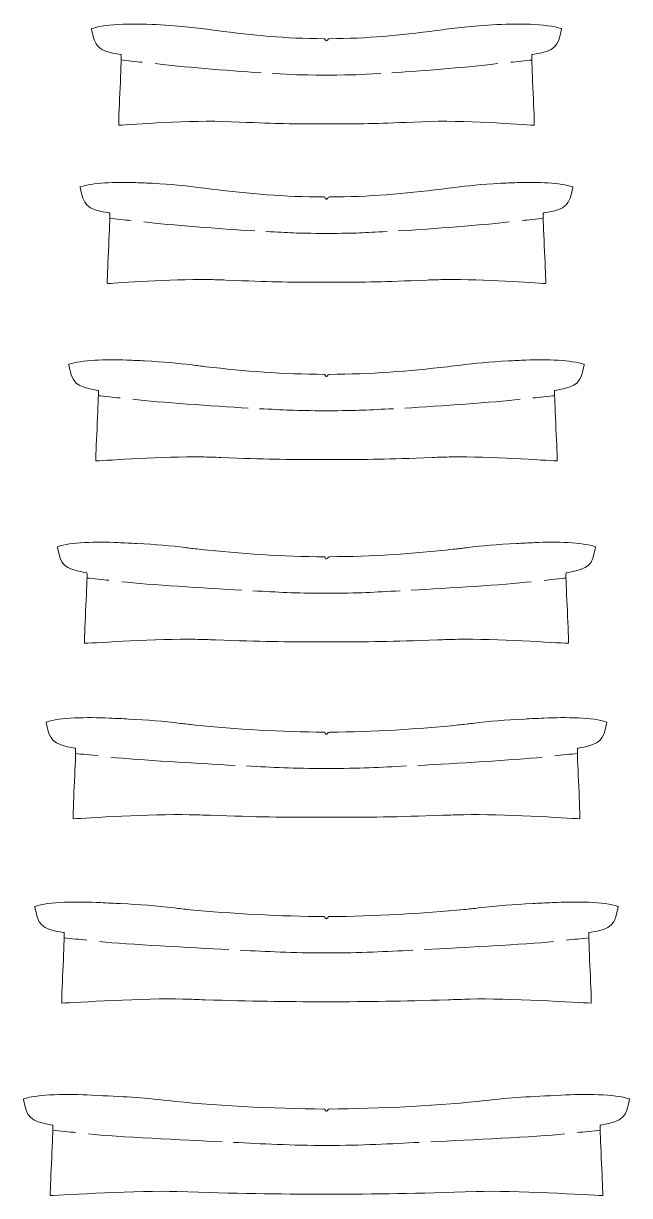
# Model space of a CAD drawing. Header units: millimetres. Extents: x -16 to 516, y -601 to 427.
import ezdxf

# ---------------------------------------------------------------- set-up
doc = ezdxf.new("R2010")
doc.units = ezdxf.units.MM
doc.header["$MEASUREMENT"] = 0
doc.layers.add('Layer 1', color=7, linetype='Continuous', lineweight=0)

# ---------------------------------------------------------------- blocks, each defined once
blk = doc.blocks.new('Block_0')
at = {"layer": 'Layer 1', "color": 250, "lineweight": 9, "true_color": 0x272525}
for points, knots in [([(456.1, 421.8), (456.2, 422.1), (456, 422.3), (455.8, 422.4), (443.4, 426.9), (415.6, 426.9), (395.5, 425.7), (372.5, 424.4), (361.8, 422.7), (346.6, 420.8), (313.2, 416.5), (287, 413.7), (252.3, 413.6), (251.9, 413.6), (251.6, 413.4), (251.4, 413.1), (251.4, 413.1), (250.9, 412.3), (250.9, 412.3), (250.9, 412.3), (250.9, 412.3), (250.9, 412.3), (250.5, 411.6), (249.5, 411.6), (249.1, 412.3), (249.1, 412.3), (249.1, 412.3), (249.1, 412.3), (249.1, 412.3), (248.6, 413.1), (248.6, 413.1), (248.4, 413.4), (248.1, 413.6), (247.7, 413.6), (213.1, 413.7), (186.8, 416.5), (153.4, 420.8), (138.2, 422.8), (127.5, 424.4), (104.5, 425.7), (84.4, 426.9), (56.7, 427), (44.2, 422.4), (44, 422.3), (43.8, 422.1), (43.9, 421.9), (47.2, 406.7), (48.3, 403), (69.5, 399.6), (69.7, 399.5), (69.9, 399.3), (69.9, 399.1), (70.3, 393.4), (67.7, 349.5), (67.7, 338.2), (67.7, 338), (67.9, 337.7), (68.2, 337.7), (79.8, 338.2), (129.3, 342.5), (166.4, 340.8), (206.5, 339.1), (211.3, 338.9), (250, 338.9), (288.7, 338.9), (293.5, 339.1), (333.6, 340.8), (370.7, 342.5), (420.2, 338.2), (431.8, 337.7), (432.1, 337.7), (432.3, 338), (432.3, 338.2), (432.3, 349.5), (429.7, 393.3), (430.1, 399.1), (430.1, 399.3), (430.3, 399.5), (430.5, 399.6), (451.7, 403), (452.8, 406.7), (456.1, 421.8)], [0, 0, 0, 0, 1, 1, 1, 2, 2, 2, 3, 3, 3, 4, 4, 4, 5, 5, 5, 6, 6, 6, 7, 7, 7, 8, 8, 8, 9, 9, 9, 10, 10, 10, 11, 11, 11, 12, 12, 12, 13, 13, 13, 14, 14, 14, 15, 15, 15, 16, 16, 16, 17, 17, 17, 18, 18, 18, 19, 19, 19, 20, 20, 20, 21, 21, 21, 22, 22, 22, 23, 23, 23, 24, 24, 24, 25, 25, 25, 26, 26, 26, 27, 27, 27, 27]), ([(202.3, 383.2), (223.8, 382.1), (222.5, 381.7), (250, 381.7), (277.5, 381.7), (276.3, 382), (297.7, 383.2)], [0, 0, 0, 0, 1, 1, 1, 2, 2, 2, 2])]:
    blk.add_open_spline(points, degree=3, knots=knots, dxfattribs=at)
for points in [[(69.8, 395), (74.8, 394.4), (83.1, 393.5), (88.2, 392.9)], [(99.6, 391.7), (122.3, 389), (162.3, 385.6), (192.8, 383.7)], [(307.2, 383.7), (337.7, 385.5), (377.7, 389), (400.4, 391.7)], [(411.8, 392.9), (416.9, 393.5), (425.2, 394.3), (430.2, 394.9)]]:
    blk.add_open_spline(points, degree=3, dxfattribs=at)
blk = doc.blocks.new('Block_1')
at = {"layer": 'Layer 1', "color": 250, "lineweight": 9, "true_color": 0x272525}
for points, knots in [([(34.2, 283.6), (34, 283.5), (33.9, 283.3), (33.9, 283.1), (37.2, 267.9), (38.4, 264.2), (59.5, 260.8), (59.7, 260.7), (59.9, 260.6), (59.9, 260.3), (60.3, 254.6), (57.7, 210.6), (57.7, 199.4), (57.7, 199.1), (57.9, 198.9), (58.2, 198.9), (68.5, 199.4), (111.8, 202.8), (145.8, 202.4), (151.3, 202.3), (156.7, 202.2), (161.8, 202), (202.2, 200.3), (211.3, 200.1), (250, 200.1), (288.7, 200.1), (297.8, 200.3), (338.2, 202), (343.4, 202.2), (348.8, 202.3), (354.4, 202.4), (388.3, 202.8), (431.5, 199.4), (441.8, 198.9), (442.1, 198.9), (442.3, 199.1), (442.3, 199.4), (442.3, 210.6), (439.7, 254.6), (440.1, 260.3), (440.1, 260.5), (440.3, 260.7), (440.5, 260.8), (461.6, 264.2), (462.8, 267.9), (466.1, 283), (466.1, 283.3), (466, 283.5), (465.8, 283.6), (455.6, 287.3), (435.1, 287.9), (417.2, 287.4), (412.1, 287.2), (407.2, 287), (402.6, 286.8), (385, 285.8), (374.2, 284.7), (362.2, 283.1), (358.7, 282.7), (355.2, 282.2), (351.4, 281.8), (317.9, 277.7), (287.5, 274.9), (252.5, 274.8), (252.2, 274.8), (251.8, 274.6), (251.6, 274.4), (251.6, 274.4), (251.4, 274.2), (251.4, 274.2), (251.3, 274.2), (251, 273.7), (251, 273.6), (251, 273.6), (251, 273.6), (251, 273.6), (251, 273.6), (250.9, 273.5), (250.9, 273.5), (250.8, 273.3), (250.5, 273.1), (250.2, 273), (250.2, 273), (250.2, 273), (250.2, 273), (250, 273), (249.7, 273), (249.5, 273.1), (249.4, 273.2), (249.3, 273.3), (249.2, 273.4), (249.2, 273.4), (249.2, 273.4), (249.2, 273.4), (249.2, 273.4), (248.9, 273.7), (248.9, 273.8), (248.9, 273.8), (248.9, 273.8), (248.9, 273.8), (248.9, 273.8), (248.6, 274.3), (248.6, 274.3), (248.6, 274.3), (248.5, 274.4), (248.5, 274.5), (248.3, 274.7), (248, 274.8), (247.7, 274.8), (212.8, 274.9), (182.4, 277.7), (148.8, 281.8), (144.7, 282.3), (141, 282.7), (137.3, 283.2), (125.5, 284.7), (114.7, 285.8), (97.5, 286.8), (92.8, 287), (87.8, 287.3), (82.6, 287.4), (64.7, 287.9), (44.4, 287.3), (34.2, 283.6)], [0, 0, 0, 0, 1, 1, 1, 2, 2, 2, 3, 3, 3, 4, 4, 4, 5, 5, 5, 6, 6, 6, 7, 7, 7, 8, 8, 8, 9, 9, 9, 10, 10, 10, 11, 11, 11, 12, 12, 12, 13, 13, 13, 14, 14, 14, 15, 15, 15, 16, 16, 16, 17, 17, 17, 18, 18, 18, 19, 19, 19, 20, 20, 20, 21, 21, 21, 22, 22, 22, 23, 23, 23, 24, 24, 24, 25, 25, 25, 26, 26, 26, 27, 27, 27, 28, 28, 28, 29, 29, 29, 30, 30, 30, 31, 31, 31, 32, 32, 32, 33, 33, 33, 34, 34, 34, 35, 35, 35, 36, 36, 36, 37, 37, 37, 38, 38, 38, 39, 39, 39, 40, 40, 40, 41, 41, 41, 41]), ([(196.7, 244.6), (218.6, 243.4), (222, 242.9), (250, 242.9), (278, 242.9), (281.5, 243.4), (303.3, 244.6)], [0, 0, 0, 0, 1, 1, 1, 2, 2, 2, 2])]:
    blk.add_open_spline(points, degree=3, knots=knots, dxfattribs=at)
for points in [[(59.8, 256.1), (64.9, 255.5), (73.4, 254.7), (78.6, 254.1)], [(89.9, 252.9), (113.1, 250.2), (156, 246.9), (187.1, 245.1)], [(312.9, 245.1), (344, 246.9), (386.9, 250.2), (410.1, 252.9)], [(421.5, 254.1), (426.6, 254.7), (435.2, 255.5), (440.2, 256.1)]]:
    blk.add_open_spline(points, degree=3, dxfattribs=at)
blk = doc.blocks.new('Block_2')
at = {"layer": 'Layer 1', "color": 250, "lineweight": 9, "true_color": 0x272525}
for points, knots in [([(24.3, 128.1), (24.1, 128), (23.9, 127.8), (24, 127.5), (27.3, 112.4), (28.4, 108.7), (49.5, 105.2), (49.7, 105.2), (49.9, 105), (49.9, 104.8), (50.3, 99.2), (47.7, 55.1), (47.7, 43.9), (47.7, 43.6), (47.9, 43.4), (48.2, 43.4), (58.7, 43.8), (106.7, 47.4), (140.4, 46.9), (146.2, 46.8), (151.8, 46.6), (157.2, 46.4), (198, 44.8), (211.4, 44.6), (250, 44.6), (288.6, 44.6), (302, 44.8), (342.7, 46.4), (348.2, 46.6), (353.9, 46.8), (359.8, 46.9), (393.4, 47.4), (441.3, 43.8), (451.8, 43.4), (452.1, 43.4), (452.3, 43.6), (452.3, 43.9), (452.3, 55.1), (449.7, 99.2), (450.1, 104.8), (450.1, 105), (450.3, 105.2), (450.5, 105.2), (471.6, 108.7), (472.7, 112.4), (476, 127.5), (476.1, 127.8), (475.9, 128), (475.7, 128.1), (465.1, 132), (443.3, 132.4), (424.9, 131.8), (419.5, 131.6), (414.4, 131.3), (409.7, 131.1), (392.1, 130.1), (380.8, 129.1), (367.4, 127.4), (363.9, 126.9), (360.2, 126.5), (356.1, 126), (322.6, 122.1), (288.1, 119.4), (252.8, 119.3), (252.4, 119.3), (252.1, 119.1), (251.8, 118.9), (251.8, 118.9), (251.6, 118.8), (251.6, 118.8), (251.5, 118.8), (251.1, 118.3), (251.1, 118.2), (251.1, 118.2), (251.1, 118.2), (251.1, 118.2), (251, 118.2), (251, 118.2), (251, 118.1), (250.9, 118), (250.5, 117.6), (250.4, 117.6), (250.4, 117.6), (250.4, 117.6), (250.4, 117.6), (250.1, 117.4), (249.8, 117.4), (249.6, 117.5), (249.5, 117.6), (249.4, 117.7), (249.3, 117.8), (249.3, 117.8), (249.3, 117.8), (249.3, 117.8), (249.2, 117.8), (249, 118.1), (249, 118.2), (249, 118.2), (249, 118.2), (249, 118.2), (249, 118.2), (248.7, 118.7), (248.7, 118.7), (248.6, 118.7), (248.6, 118.9), (248.5, 118.9), (248.3, 119.1), (248.1, 119.3), (247.7, 119.3), (212.6, 119.4), (177.9, 122.1), (144.2, 126), (139.9, 126.5), (135.9, 127), (132.1, 127.5), (119, 129.1), (107.7, 130.2), (90.5, 131.1), (85.6, 131.4), (80.4, 131.6), (74.9, 131.8), (56.6, 132.4), (34.8, 132), (24.3, 128.1)], [0, 0, 0, 0, 1, 1, 1, 2, 2, 2, 3, 3, 3, 4, 4, 4, 5, 5, 5, 6, 6, 6, 7, 7, 7, 8, 8, 8, 9, 9, 9, 10, 10, 10, 11, 11, 11, 12, 12, 12, 13, 13, 13, 14, 14, 14, 15, 15, 15, 16, 16, 16, 17, 17, 17, 18, 18, 18, 19, 19, 19, 20, 20, 20, 21, 21, 21, 22, 22, 22, 23, 23, 23, 24, 24, 24, 25, 25, 25, 26, 26, 26, 27, 27, 27, 28, 28, 28, 29, 29, 29, 30, 30, 30, 31, 31, 31, 32, 32, 32, 33, 33, 33, 34, 34, 34, 35, 35, 35, 36, 36, 36, 37, 37, 37, 38, 38, 38, 39, 39, 39, 40, 40, 40, 41, 41, 41, 41]), ([(191.1, 89.2), (213.4, 88.1), (221.5, 87.4), (250, 87.4), (278.5, 87.4), (286.7, 88.1), (308.9, 89.2)], [0, 0, 0, 0, 1, 1, 1, 2, 2, 2, 2])]:
    blk.add_open_spline(points, degree=3, knots=knots, dxfattribs=at)
for points in [[(49.8, 100.6), (54.9, 100), (63.6, 99.2), (68.9, 98.6)], [(80.2, 97.4), (103.8, 94.7), (149.8, 91.6), (181.4, 89.7)], [(318.6, 89.7), (350.2, 91.6), (396.2, 94.7), (419.8, 97.4)], [(431.1, 98.6), (436.4, 99.2), (445.1, 100), (450.2, 100.6)]]:
    blk.add_open_spline(points, degree=3, dxfattribs=at)
blk = doc.blocks.new('Block_3')
at = {"layer": 'Layer 1', "color": 250, "lineweight": 9, "true_color": 0x272525}
for points, knots in [([(14.3, -31.8), (14.1, -31.9), (14, -32.1), (14, -32.4), (17.3, -47.5), (18.5, -51.2), (39.5, -54.7), (39.7, -54.7), (39.9, -54.9), (39.9, -55.1), (40.3, -60.7), (37.7, -104.9), (37.7, -116.1), (37.7, -116.3), (37.9, -116.5), (38.1, -116.5), (49, -116.1), (101.6, -112.4), (134.9, -113), (141, -113.1), (147, -113.3), (152.6, -113.5), (193.7, -115.1), (211.4, -115.3), (250, -115.3), (288.6, -115.3), (306.3, -115.1), (347.3, -113.5), (353, -113.3), (359, -113.2), (365.2, -113), (398.4, -112.4), (451, -116.1), (461.9, -116.5), (462.1, -116.5), (462.3, -116.3), (462.3, -116.1), (462.3, -104.9), (459.7, -60.7), (460.1, -55.1), (460.1, -54.9), (460.3, -54.7), (460.5, -54.7), (481.5, -51.3), (482.7, -47.6), (486, -32.4), (486, -32.2), (485.9, -31.9), (485.7, -31.9), (474.7, -27.8), (451.4, -27.5), (432.7, -28.2), (427, -28.5), (421.7, -28.7), (416.8, -29), (399.2, -29.9), (387.3, -30.9), (372.7, -32.7), (369, -33.2), (365.1, -33.7), (360.9, -34.1), (327.3, -37.9), (288.6, -40.5), (253.1, -40.6), (252.7, -40.7), (252.3, -40.7), (252, -40.9), (251.9, -40.9), (251.8, -41), (251.7, -41), (251.6, -41), (251.3, -41.4), (251.2, -41.5), (251.2, -41.5), (251.2, -41.5), (251.2, -41.5), (251.1, -41.6), (251.1, -41.6), (251.1, -41.6), (251, -41.8), (250.6, -42.3), (250.5, -42.3), (250.5, -42.3), (250.5, -42.3), (250.5, -42.3), (250.3, -42.5), (250, -42.5), (249.7, -42.4), (249.6, -42.4), (249.4, -42.3), (249.3, -42.2), (249.3, -42.2), (249.3, -42.2), (249.3, -42.2), (249.3, -42.2), (249.1, -41.9), (249, -41.8), (249, -41.8), (249, -41.8), (249, -41.8), (249, -41.8), (248.7, -41.3), (248.7, -41.3), (248.7, -41.3), (248.6, -41.1), (248.5, -41.1), (248.3, -40.8), (248.1, -40.7), (247.8, -40.7), (212.4, -40.5), (173.5, -37.9), (139.6, -34.2), (135.1, -33.7), (130.9, -33.2), (127, -32.7), (112.6, -30.9), (100.8, -29.9), (83.5, -29), (78.4, -28.7), (73, -28.5), (67.1, -28.2), (48.5, -27.5), (25.3, -27.8), (14.3, -31.8)], [0, 0, 0, 0, 1, 1, 1, 2, 2, 2, 3, 3, 3, 4, 4, 4, 5, 5, 5, 6, 6, 6, 7, 7, 7, 8, 8, 8, 9, 9, 9, 10, 10, 10, 11, 11, 11, 12, 12, 12, 13, 13, 13, 14, 14, 14, 15, 15, 15, 16, 16, 16, 17, 17, 17, 18, 18, 18, 19, 19, 19, 20, 20, 20, 21, 21, 21, 22, 22, 22, 23, 23, 23, 24, 24, 24, 25, 25, 25, 26, 26, 26, 27, 27, 27, 28, 28, 28, 29, 29, 29, 30, 30, 30, 31, 31, 31, 32, 32, 32, 33, 33, 33, 34, 34, 34, 35, 35, 35, 36, 36, 36, 37, 37, 37, 38, 38, 38, 39, 39, 39, 40, 40, 40, 41, 41, 41, 41]), ([(185.4, -70.5), (208.2, -71.7), (220.9, -72.6), (250, -72.6), (279, -72.6), (291.8, -71.7), (314.6, -70.5)], [0, 0, 0, 0, 1, 1, 1, 2, 2, 2, 2])]:
    blk.add_open_spline(points, degree=3, knots=knots, dxfattribs=at)
for points in [[(39.8, -59.3), (45, -59.9), (53.9, -60.7), (59.2, -61.3)], [(440.8, -61.4), (446.1, -60.7), (455, -59.9), (460.2, -59.3)], [(70.4, -62.5), (94.5, -65.2), (143.5, -68.1), (175.6, -70)], [(324.4, -70), (356.5, -68.2), (405.5, -65.3), (429.6, -62.5)]]:
    blk.add_open_spline(points, degree=3, dxfattribs=at)
blk = doc.blocks.new('Block_4')
at = {"layer": 'Layer 1', "color": 250, "lineweight": 9, "true_color": 0x272525}
for points, knots in [([(4.4, -185.6), (4.2, -185.7), (4.1, -185.9), (4.1, -186.1), (7.4, -201.3), (8.5, -205), (29.5, -208.5), (29.7, -208.5), (29.9, -208.7), (29.9, -208.9), (30.3, -214.4), (27.7, -258.7), (27.7, -269.9), (27.7, -270.1), (27.9, -270.3), (28.1, -270.3), (39.2, -269.9), (96.5, -266), (129.5, -266.8), (135.9, -267), (142.1, -267.1), (148, -267.3), (189.4, -268.8), (211.5, -269.1), (250, -269.1), (288.5, -269.1), (310.5, -268.8), (351.9, -267.3), (357.8, -267.1), (364.1, -267), (370.6, -266.8), (403.5, -266), (460.8, -269.9), (471.9, -270.3), (472.1, -270.3), (472.3, -270.1), (472.3, -269.9), (472.3, -258.7), (469.7, -214.4), (470.1, -208.9), (470.1, -208.7), (470.3, -208.5), (470.5, -208.5), (491.5, -205), (492.6, -201.3), (495.9, -186.1), (496, -185.9), (495.8, -185.7), (495.6, -185.6), (484.2, -181.4), (459.6, -181.3), (440.5, -182.1), (434.5, -182.4), (429, -182.6), (423.9, -182.9), (406.2, -183.8), (393.9, -184.7), (378, -186.7), (374.2, -187.2), (370.1, -187.7), (365.7, -188.1), (332, -191.7), (289.2, -194.3), (253.4, -194.4), (253, -194.4), (252.6, -194.5), (252.2, -194.6), (252.1, -194.6), (252, -194.7), (251.9, -194.7), (251.7, -194.7), (251.4, -195), (251.3, -195.1), (251.3, -195.1), (251.3, -195.1), (251.3, -195.1), (251.2, -195.2), (251.2, -195.2), (251.2, -195.3), (251.1, -195.3), (250.7, -196), (250.6, -196), (250.6, -196), (250.6, -196), (250.6, -196), (250.4, -196.2), (250.1, -196.3), (249.8, -196.2), (249.7, -196.2), (249.5, -196.1), (249.4, -196.1), (249.4, -196.1), (249.4, -196.1), (249.4, -196.1), (249.3, -196), (249.1, -195.8), (249.1, -195.7), (249.1, -195.7), (249.1, -195.7), (249.1, -195.7), (249.1, -195.7), (248.7, -195.1), (248.7, -195.1), (248.7, -195.1), (248.6, -194.9), (248.6, -194.9), (248.4, -194.6), (248.1, -194.4), (247.8, -194.4), (212.1, -194.3), (169, -191.8), (134.9, -188.2), (130.2, -187.7), (125.8, -187.2), (121.8, -186.7), (106.1, -184.7), (93.8, -183.8), (76.4, -182.9), (71.2, -182.6), (65.6, -182.4), (59.4, -182.1), (40.3, -181.3), (15.7, -181.4), (4.4, -185.6)], [0, 0, 0, 0, 1, 1, 1, 2, 2, 2, 3, 3, 3, 4, 4, 4, 5, 5, 5, 6, 6, 6, 7, 7, 7, 8, 8, 8, 9, 9, 9, 10, 10, 10, 11, 11, 11, 12, 12, 12, 13, 13, 13, 14, 14, 14, 15, 15, 15, 16, 16, 16, 17, 17, 17, 18, 18, 18, 19, 19, 19, 20, 20, 20, 21, 21, 21, 22, 22, 22, 23, 23, 23, 24, 24, 24, 25, 25, 25, 26, 26, 26, 27, 27, 27, 28, 28, 28, 29, 29, 29, 30, 30, 30, 31, 31, 31, 32, 32, 32, 33, 33, 33, 34, 34, 34, 35, 35, 35, 36, 36, 36, 37, 37, 37, 38, 38, 38, 39, 39, 39, 40, 40, 40, 41, 41, 41, 41]), ([(179.8, -224.1), (203, -225.2), (220.4, -226.3), (250, -226.3), (279.6, -226.3), (297, -225.3), (320.2, -224.1)], [0, 0, 0, 0, 1, 1, 1, 2, 2, 2, 2])]:
    blk.add_open_spline(points, degree=3, knots=knots, dxfattribs=at)
for points in [[(29.8, -213.1), (35.1, -213.7), (44.1, -214.5), (49.6, -215.1)], [(450.4, -215.1), (455.9, -214.5), (464.9, -213.7), (470.2, -213.1)], [(60.7, -216.3), (85.3, -219), (137.2, -221.7), (169.9, -223.6)], [(330.1, -223.6), (362.8, -221.8), (414.7, -219), (439.3, -216.3)]]:
    blk.add_open_spline(points, degree=3, dxfattribs=at)
blk = doc.blocks.new('Block_5')
at = {"layer": 'Layer 1', "color": 250, "lineweight": 9, "true_color": 0x272525}
for points, knots in [([(-5.6, -347.3), (-5.8, -347.4), (-5.9, -347.6), (-5.9, -347.8), (-2.6, -363), (-1.5, -366.7), (19.5, -370.1), (19.7, -370.2), (19.9, -370.3), (19.9, -370.5), (20.3, -376), (17.7, -420.4), (17.7, -431.6), (17.7, -431.8), (17.9, -432), (18.1, -432), (29.5, -431.5), (91.4, -427.5), (124, -428.4), (130.8, -428.6), (137.2, -428.9), (143.4, -429.1), (185.2, -430.4), (211.5, -430.8), (250, -430.8), (288.4, -430.8), (314.7, -430.4), (356.4, -429.1), (362.7, -428.9), (369.2, -428.7), (376, -428.5), (408.6, -427.5), (470.5, -431.6), (481.9, -432), (482.1, -432), (482.3, -431.8), (482.3, -431.6), (482.3, -420.4), (479.7, -376), (480.1, -370.5), (480.1, -370.3), (480.3, -370.2), (480.5, -370.2), (501.5, -366.7), (502.6, -363), (505.9, -347.8), (505.9, -347.6), (505.8, -347.4), (505.6, -347.3), (493.8, -342.9), (467.7, -343), (448.2, -343.9), (442, -344.2), (436.3, -344.4), (431, -344.7), (413.3, -345.6), (400.5, -346.5), (383.3, -348.6), (379.4, -349.1), (375.1, -349.5), (370.5, -350), (336.7, -353.4), (289.7, -355.9), (253.7, -356.1), (253.3, -356.1), (252.8, -356.2), (252.4, -356.2), (252.3, -356.2), (252.2, -356.2), (252.1, -356.2), (251.8, -356.2), (251.5, -356.5), (251.4, -356.6), (251.4, -356.6), (251.4, -356.6), (251.4, -356.6), (251.3, -356.7), (251.3, -356.7), (251.3, -356.8), (251.3, -356.8), (250.8, -357.6), (250.7, -357.6), (250.7, -357.6), (250.7, -357.6), (250.7, -357.6), (250.5, -357.9), (250.2, -358), (249.9, -358), (249.7, -357.9), (249.6, -357.9), (249.5, -357.8), (249.5, -357.8), (249.5, -357.8), (249.5, -357.8), (249.3, -357.8), (249.2, -357.6), (249.1, -357.4), (249.1, -357.4), (249.1, -357.4), (249.1, -357.4), (249.1, -357.4), (248.8, -356.8), (248.8, -356.8), (248.7, -356.8), (248.6, -356.6), (248.6, -356.6), (248.4, -356.3), (248.1, -356.1), (247.8, -356.1), (211.9, -356), (164.6, -353.5), (130.3, -350.1), (125.4, -349.6), (120.8, -349.1), (116.6, -348.6), (99.6, -346.5), (86.8, -345.6), (69.4, -344.7), (64, -344.5), (58.2, -344.2), (51.7, -343.9), (32.2, -343), (6.2, -342.9), (-5.6, -347.3)], [0, 0, 0, 0, 1, 1, 1, 2, 2, 2, 3, 3, 3, 4, 4, 4, 5, 5, 5, 6, 6, 6, 7, 7, 7, 8, 8, 8, 9, 9, 9, 10, 10, 10, 11, 11, 11, 12, 12, 12, 13, 13, 13, 14, 14, 14, 15, 15, 15, 16, 16, 16, 17, 17, 17, 18, 18, 18, 19, 19, 19, 20, 20, 20, 21, 21, 21, 22, 22, 22, 23, 23, 23, 24, 24, 24, 25, 25, 25, 26, 26, 26, 27, 27, 27, 28, 28, 28, 29, 29, 29, 30, 30, 30, 31, 31, 31, 32, 32, 32, 33, 33, 33, 34, 34, 34, 35, 35, 35, 36, 36, 36, 37, 37, 37, 38, 38, 38, 39, 39, 39, 40, 40, 40, 41, 41, 41, 41]), ([(174.2, -385.6), (197.8, -386.7), (219.9, -388), (250, -388), (280.1, -388), (302.2, -386.7), (325.8, -385.6)], [0, 0, 0, 0, 1, 1, 1, 2, 2, 2, 2])]:
    blk.add_open_spline(points, degree=3, knots=knots, dxfattribs=at)
for points in [[(19.8, -374.8), (25.2, -375.4), (34.4, -376.2), (39.9, -376.8)], [(51, -378), (76, -380.7), (130.9, -383.2), (164.2, -385.1)], [(335.8, -385.1), (369.1, -383.2), (424, -380.7), (449, -378)], [(460.1, -376.8), (465.6, -376.2), (474.8, -375.4), (480.2, -374.8)]]:
    blk.add_open_spline(points, degree=3, dxfattribs=at)
blk = doc.blocks.new('Block_6')
at = {"layer": 'Layer 1', "color": 250, "lineweight": 9, "true_color": 0x272525}
for points, knots in [([(515.8, -516.5), (515.8, -516.3), (515.7, -516.1), (515.6, -516), (503.3, -511.5), (475.9, -511.7), (456, -512.7), (428.1, -514.1), (412.7, -514.6), (388.5, -517.5), (355.7, -521.6), (293.7, -524.7), (252.2, -524.9), (251.9, -524.9), (251.6, -525), (251.4, -525.3), (251.4, -525.3), (250.9, -526.2), (250.9, -526.2), (250.9, -526.2), (250.9, -526.2), (250.9, -526.2), (250.7, -526.6), (250.3, -526.7), (250, -526.7), (249.7, -526.7), (249.3, -526.6), (249.1, -526.2), (249.1, -526.2), (249.1, -526.2), (249.1, -526.2), (249.1, -526.2), (248.6, -525.3), (248.6, -525.3), (248.4, -525), (248.1, -524.9), (247.8, -524.9), (206.3, -524.7), (144.2, -521.6), (111.5, -517.5), (87.2, -514.6), (71.9, -514.1), (44, -512.7), (24.1, -511.7), (-3.3, -511.5), (-15.6, -516), (-15.7, -516.1), (-15.8, -516.3), (-15.8, -516.5), (-12.6, -531.7), (-11.4, -535.4), (9.5, -538.9), (9.7, -538.9), (9.9, -539.1), (9.9, -539.2), (10.3, -544.6), (7.7, -589.2), (7.7, -600.3), (7.7, -600.5), (7.9, -600.7), (8.1, -600.7), (19.7, -600.3), (86.3, -596.1), (118.6, -597.2), (171.7, -599), (205.7, -599.5), (250, -599.5), (294.3, -599.5), (328.3, -599), (381.4, -597.2), (413.6, -596.1), (480.3, -600.3), (491.9, -600.7), (492.1, -600.7), (492.3, -600.6), (492.3, -600.3), (492.3, -589.2), (489.7, -544.6), (490.1, -539.2), (490.1, -539.1), (490.3, -538.9), (490.4, -538.9), (511.4, -535.4), (512.5, -531.7), (515.8, -516.5)], [0, 0, 0, 0, 1, 1, 1, 2, 2, 2, 3, 3, 3, 4, 4, 4, 5, 5, 5, 6, 6, 6, 7, 7, 7, 8, 8, 8, 9, 9, 9, 10, 10, 10, 11, 11, 11, 12, 12, 12, 13, 13, 13, 14, 14, 14, 15, 15, 15, 16, 16, 16, 17, 17, 17, 18, 18, 18, 19, 19, 19, 20, 20, 20, 21, 21, 21, 22, 22, 22, 23, 23, 23, 24, 24, 24, 25, 25, 25, 26, 26, 26, 27, 27, 27, 28, 28, 28, 28]), ([(168.5, -554.1), (192.6, -555.3), (219.4, -556.8), (250, -556.8), (280.6, -556.8), (307.4, -555.3), (331.4, -554.1)], [0, 0, 0, 0, 1, 1, 1, 2, 2, 2, 2])]:
    blk.add_open_spline(points, degree=3, knots=knots, dxfattribs=at)
for points in [[(9.8, -543.5), (15.3, -544.1), (24.6, -544.9), (30.2, -545.5)], [(469.8, -545.5), (475.4, -544.9), (484.7, -544.1), (490.2, -543.5)], [(41.2, -546.7), (66.7, -549.4), (124.6, -551.8), (158.5, -553.6)], [(341.5, -553.6), (375.4, -551.8), (433.3, -549.4), (458.8, -546.7)]]:
    blk.add_open_spline(points, degree=3, dxfattribs=at)

msp = doc.modelspace()

# ---------------------------------------------------------------- block references
at = {"layer": 'Layer 1'}
for name in ['Block_0', 'Block_1', 'Block_2', 'Block_3', 'Block_4', 'Block_5', 'Block_6']:
    msp.add_blockref(name, (0, 0), dxfattribs=at)

doc.saveas('drawing.dxf')
